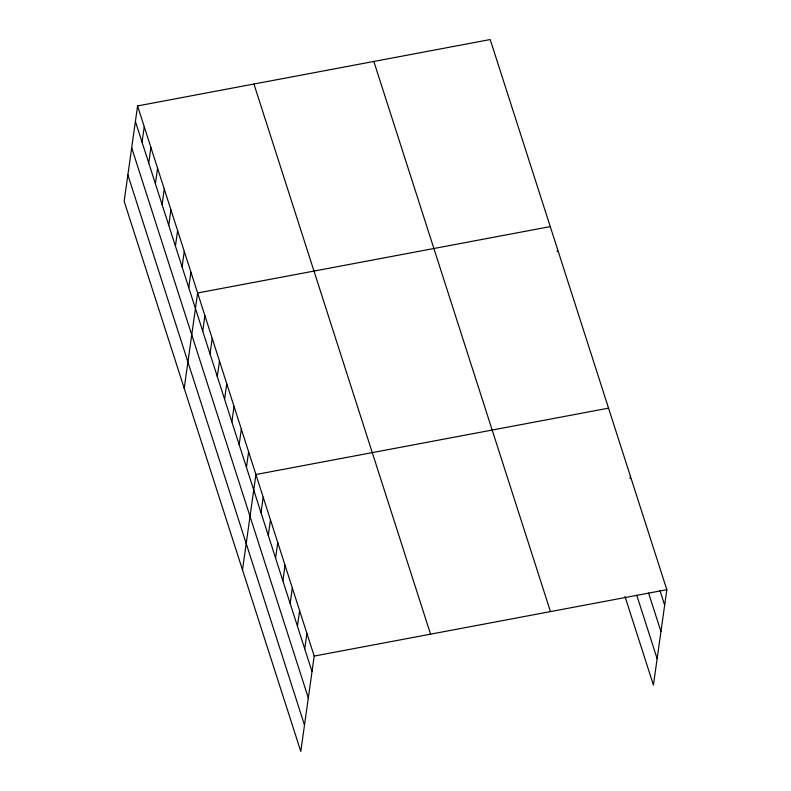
<?xml version="1.0" encoding="UTF-8"?>
<svg xmlns="http://www.w3.org/2000/svg" width="791" height="791" viewBox="0 0 791 791"><rect width="100%" height="100%" fill="white"/><g stroke="black" fill="none" stroke-linecap="round" stroke-linejoin="round"><path stroke-width="1.19" d="M137.575 105.925L124.167 201.3L300.788 751.45L314.195 656.065L137.575 105.925L490.212 39.55L666.833 589.7L653.425 685.075L625.019 596.572M142.064 142.202L144.239 126.708M148.738 162.986L150.913 147.492M155.412 183.769L157.587 168.275M162.086 204.553L164.261 189.059M168.75 225.336L170.935 209.842M175.424 246.12L177.609 230.626M182.098 266.903L184.273 251.409M188.772 287.687L190.947 272.193M184.214 388.351L197.621 292.977L550.269 226.602M202.733 331.162L204.909 315.668M210.011 353.854L212.196 338.36M217.298 376.546L219.483 361.052M224.585 399.237L226.76 383.744M231.872 421.939L234.047 406.445M239.159 444.631L241.334 429.137M246.446 467.323L248.621 451.829M242.501 569.906L255.908 474.521L608.546 408.146M261.01 512.706L263.195 497.213M268.297 535.398L270.482 519.905M275.584 558.1L277.76 542.606M282.871 580.792L285.047 565.298M290.159 603.484L292.334 587.99M297.446 626.175L299.621 610.682M304.733 648.867L306.908 633.373M557.22 251.676L557.546 249.294M630.071 478.614L630.407 476.231M314.195 656.065L666.833 589.7M659.921 590.442L664.658 605.194M648.571 592.973L660.95 631.554M636.735 595.168L657.133 658.715M373.836 61.451L550.467 611.601M253.941 84.024L430.561 634.164M135.39 121.418L312.01 671.559M131.692 147.779L308.312 697.929M127.875 174.94L304.495 725.09"/></g></svg>
